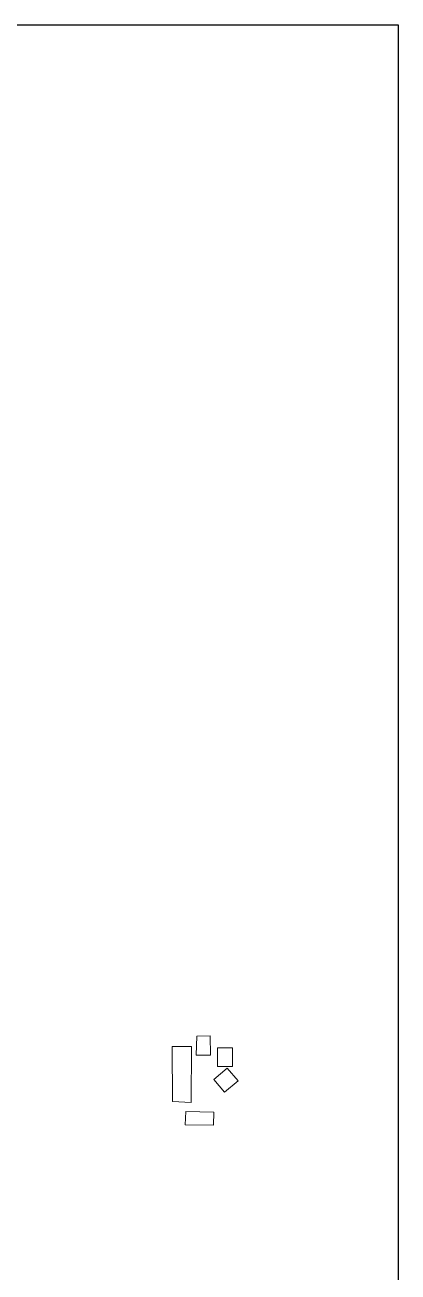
# Model space of a CAD drawing. Header units: metres. Extents: x 758904 to 760277, y 8387332 to 8388258.
# Drawn here: x 759982.5 to 760062.5, y 8387990.5 to 8388257.8 of the extents above; entities that cross this region are included whole.
import ezdxf

# ---------------------------------------------------------------- set-up
doc = ezdxf.new("R2010")
doc.units = ezdxf.units.M
doc.layers.add('PERFIL', color=150, linetype='Continuous', lineweight=9)

msp = doc.modelspace()

# ---------------------------------------------------------------- linework, layer by layer
msp.add_lwpolyline([(759395.803, 8388257.777), (760062.521, 8388257.777), (760062.521, 8387723.188), (759395.803, 8387723.188)], close=True)
at = {"layer": 'PERFIL', "flags": 128}
for points in [[(760014.102, 8388038.798), (760014.174, 8388027.06), (760018.165, 8388026.842), (760018.238, 8388038.798)], [(760019.226, 8388036.998), (760022.315, 8388036.94), (760022.257, 8388041.131), (760019.371, 8388041.015)], [(760016.882, 8388022.037), (760022.97, 8388021.991), (760023.062, 8388024.734), (760017.019, 8388024.871)]]:
    msp.add_lwpolyline(points, close=True, dxfattribs=at)
at = {"layer": 'PERFIL'}
for points in [[(760023.848, 8388038.509), (760027.055, 8388038.509), (760027.055, 8388034.573), (760023.848, 8388034.573)], [(760023.054, 8388031.75), (760025.926, 8388034.167), (760028.225, 8388031.435), (760025.354, 8388029.018)]]:
    msp.add_lwpolyline(points, close=True, dxfattribs=at)

doc.saveas('drawing.dxf')
